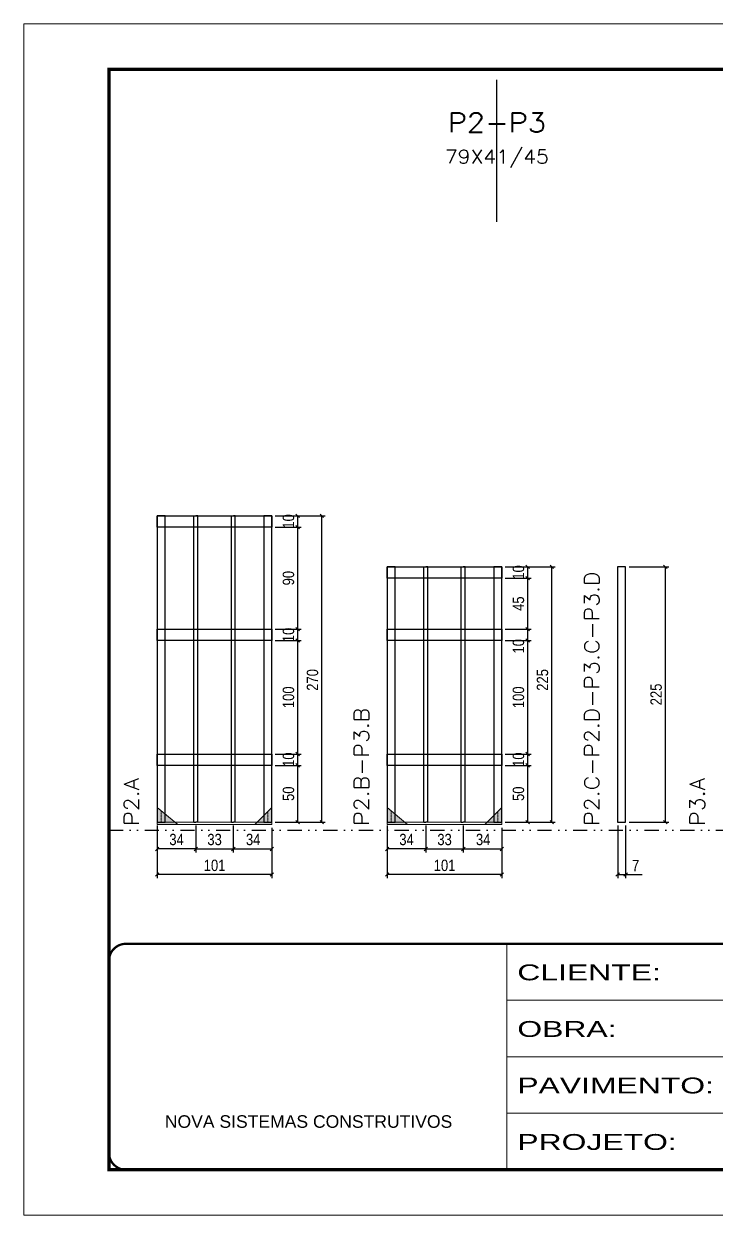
# Model space of a CAD drawing. Extents: x 14400 to 27878, y -21631 to 6985.
# Drawn here: x 16012 to 16622, y 4786 to 5836 of the extents above; entities that cross this region are included whole.
import ezdxf
from ezdxf.enums import TextEntityAlignment as Align

# ---------------------------------------------------------------- set-up
doc = ezdxf.new("R2010")
doc.units = 0
for name, pattern in [('CONTINUO', [0]), ('DASHED', [0.75, 0.5, -0.25]), ('DIVIDE2', [0.625, 0.25, -0.125, 0, -0.125, 0, -0.125]), ('HIDDEN', [0.375, 0.25, -0.125])]:
    doc.linetypes.add(name, pattern=pattern)
for name, color, linetype in [('COTA', 241, 'Continuous'), ('Nível', 160, 'Continuous'), ('SARR_2.2x10', 60, 'Continuous'), ('SARR_3.5x7', 81, 'Continuous'), ('SARR_7x7', 40, 'Continuous'), ('Texto de Titulo', 7, 'Continuous'), ('Texto Qtd Sarr', 242, 'Continuous')]:
    doc.layers.add(name, color=color, linetype=linetype)
for name, color, linetype, lineweight in [('Folhas', 255, 'Continuous', 9), ('Madeira', 126, 'Continuous', 18), ('Sarr 2.2x7', 40, 'Continuous', 9), ('SARRAFO DE PRESSAO', 251, 'DASHED', 9), ('Texto Seção', 7, 'Continuous', 15)]:
    doc.layers.add(name, color=color, linetype=linetype, lineweight=lineweight)
doc.styles.add('ARIAL', font='arial.ttf')
doc.styles.add('COTA TECNICA', font='techl___.ttf', dxfattribs={"height": 10})
doc.styles.add('REGUA-120', font='ROMANS.shx', dxfattribs={"height": 15})
doc.styles.add('ROMANS', font='romans.shx')
doc.styles.add('Tecnologia', font='')
doc.styles.get('Tecnologia').set_extended_font_data('Forgotten Futurist')
doc.dimstyles.new('PAINEL', dxfattribs={"dimtxt": 10, "dimasz": 3, "dimexe": 3, "dimexo": 3, "dimgap": 3, "dimtad": 1, "dimdec": 1, "dimzin": 12, "dimdsep": 46, "dimtxsty": 'COTA TECNICA', "dimblk1": 'OBLIQUE', "dimblk2": 'OBLIQUE', "dimsah": 1, "dimcen": 0.9, "dimclrd": 4, "dimclre": 4, "dimclrt": 240, "dimadec": 1, "dimazin": 3, "dimtfac": 1, "dimtdec": 1, "dimtmove": 0, "dimatfit": 3, "dimfxl": 1, "dimtolj": 1, "dimtzin": 12, "dimarcsym": 0})

# ---------------------------------------------------------------- blocks, each defined once
blk = doc.blocks.new('9999999999')
at = {"color": 30, "linetype": 'CONTINUO'}
for p, q in [((98564.6, 34230.2), (98564.6, 34429.4)), ((98564.6, 34379.6), (99584, 34379.6)), ((98564.6, 34329.8), (99488, 34329.8)), ((98564.6, 34280), (99488, 34280))]:
    blk.add_line(p, q, dxfattribs=at)
at = {"color": 30, "linetype": 'CONTINUO', "const_width": 2}
blk.add_lwpolyline([(99584, 34230.2), (99584, 34414.4, 0.414214), (99569, 34429.4), (98229, 34429.4, 0.414214), (98214, 34414.4), (98214, 34245.2, 0.414214), (98229, 34230.2), (99584, 34230.2)], format="xyb", dxfattribs=at)
at = {"layer": 'Folhas'}
blk.add_lwpolyline([(98139, 34190.2), (99624, 34190.2), (99624, 35240.2), (98139, 35240.2)], close=True, dxfattribs=at)
at = {"layer": 'Folhas', "color": 30, "const_width": 3}
blk.add_lwpolyline([(98214, 34230.2), (99584, 34230.2), (99584, 35200.2), (98214, 35200.2)], close=True, dxfattribs=at)
at = {"color": 7, "linetype": 'Continuous', "ltscale": 5, "style": 'ARIAL'}
blk.add_text('NOVA SISTEMAS CONSTRUTIVOS', height=11.059, dxfattribs=at).set_placement((98263.2, 34267.2))
at = {"layer": 'Folhas', "color": 7, "style": 'Tecnologia', "width": 1.5}
for s, p in [('CLIENTE:', (98573.7, 34397.2)), ('OBRA:', (98573.7, 34347.3)), ('PAVIMENTO:', (98573.7, 34297.5)), ('PROJETO:', (98573.7, 34247.7))]:
    blk.add_text(s, height=14, dxfattribs=at).set_placement(p)
blk = doc.blocks.new('_Oblique')
at = {"color": 0, "linetype": 'ByBlock', "lineweight": -2}
blk.add_line((-0.5, -0.5), (0.5, 0.5), dxfattribs=at)
blk = doc.blocks.new('*D5808')
at = {"layer": 'COTA', "color": 4, "lineweight": -2, "transparency": 16777216}
for p, q in [((16129.5, 5129.6), (16129.5, 5105.9)), ((16163.5, 5129.6), (16163.5, 5105.9)), ((16163.5, 5108.9), (16129.5, 5108.9))]:
    blk.add_line(p, q, dxfattribs=at)
at = {"layer": 'Defpoints', "color": 0, "transparency": 16777216}
for p in [(16129.5, 5132.6), (16163.5, 5132.6), (16129.5, 5108.9)]:
    blk.add_point(p, dxfattribs=at)
at = {"layer": 'COTA', "color": 4, "lineweight": -2, "transparency": 16777216, "xscale": 3, "yscale": 3, "zscale": 3, "rotation": 180}
blk.add_blockref('_Oblique', (16129.5, 5108.9), dxfattribs=at)
at = {"layer": 'COTA', "color": 4, "lineweight": -2, "transparency": 16777216, "xscale": 3, "yscale": 3, "zscale": 3}
blk.add_blockref('_Oblique', (16163.5, 5108.9), dxfattribs=at)
at = {"layer": 'COTA', "color": 240, "transparency": 16777216, "insert": (16146.5, 5117.2), "char_height": 10, "attachment_point": 5, "style": 'COTA TECNICA'}
blk.add_mtext('\\A1;34', dxfattribs=at)
blk = doc.blocks.new('*D5809')
at = {"layer": 'COTA', "color": 4, "lineweight": -2, "transparency": 16777216}
for p, q in [((16196.5, 5129.6), (16196.5, 5105.9)), ((16230.5, 5127.4), (16230.5, 5105.9)), ((16196.5, 5108.9), (16230.5, 5108.9))]:
    blk.add_line(p, q, dxfattribs=at)
at = {"layer": 'Defpoints', "color": 0, "transparency": 16777216}
for p in [(16196.5, 5132.6), (16230.5, 5130.4), (16230.5, 5108.9)]:
    blk.add_point(p, dxfattribs=at)
at = {"layer": 'COTA', "color": 4, "lineweight": -2, "transparency": 16777216, "xscale": 3, "yscale": 3, "zscale": 3, "rotation": 180}
blk.add_blockref('_Oblique', (16196.5, 5108.9), dxfattribs=at)
at = {"layer": 'COTA', "color": 4, "lineweight": -2, "transparency": 16777216, "xscale": 3, "yscale": 3, "zscale": 3}
blk.add_blockref('_Oblique', (16230.5, 5108.9), dxfattribs=at)
at = {"layer": 'COTA', "color": 240, "transparency": 16777216, "insert": (16214, 5117.2), "char_height": 10, "attachment_point": 5, "style": 'COTA TECNICA'}
blk.add_mtext('\\A1;34', dxfattribs=at)
blk = doc.blocks.new('*D5810')
at = {"layer": 'COTA', "color": 4, "lineweight": -2, "transparency": 16777216}
for p, q in [((16163.5, 5129.6), (16163.5, 5105.9)), ((16196.5, 5129.6), (16196.5, 5105.9)), ((16163.5, 5108.9), (16196.5, 5108.9))]:
    blk.add_line(p, q, dxfattribs=at)
at = {"layer": 'Defpoints', "color": 0, "transparency": 16777216}
for p in [(16163.5, 5132.6), (16196.5, 5132.6), (16196.5, 5108.9)]:
    blk.add_point(p, dxfattribs=at)
at = {"layer": 'COTA', "color": 4, "lineweight": -2, "transparency": 16777216, "xscale": 3, "yscale": 3, "zscale": 3, "rotation": 180}
blk.add_blockref('_Oblique', (16163.5, 5108.9), dxfattribs=at)
at = {"layer": 'COTA', "color": 4, "lineweight": -2, "transparency": 16777216, "xscale": 3, "yscale": 3, "zscale": 3}
blk.add_blockref('_Oblique', (16196.5, 5108.9), dxfattribs=at)
at = {"layer": 'COTA', "color": 240, "transparency": 16777216, "insert": (16180, 5117.2), "char_height": 10, "attachment_point": 5, "style": 'COTA TECNICA'}
blk.add_mtext('\\A1;33', dxfattribs=at)
blk = doc.blocks.new('titulo1')
at = {"layer": 'Defpoints', "color": 252, "linetype": 'HIDDEN', "ltscale": 2}
blk.add_line((0, 0), (0, 125), dxfattribs=at)
at = {"layer": 'Defpoints', "style": 'ROMANS', "oblique": 15}
blk.add_attdef('FOLHA', text='', height=10, dxfattribs=at).set_placement((0, 15.6), align=Align.MIDDLE_CENTER)
at = {"layer": 'Texto Qtd Sarr', "color": 3, "style": 'ROMANS', "oblique": 15}
for tag, height, p in [('TITULO', 17, (0, 71.4)), ('SEÇÃO', 12, (0, 41.5))]:
    blk.add_attdef(tag, text='', height=height, dxfattribs=at).set_placement(p, align=Align.MIDDLE_CENTER)
blk = doc.blocks.new('*D5817')
at = {"layer": 'COTA', "color": 4, "lineweight": -2, "transparency": 16777216}
for p, q in [((16129.5, 5127.4), (16129.5, 5083.3)), ((16230.5, 5127.4), (16230.5, 5083.3)), ((16230.5, 5086.3), (16129.5, 5086.3))]:
    blk.add_line(p, q, dxfattribs=at)
at = {"layer": 'Defpoints', "color": 0, "transparency": 16777216}
for p in [(16129.5, 5130.4), (16230.5, 5130.4), (16129.5, 5086.3)]:
    blk.add_point(p, dxfattribs=at)
at = {"layer": 'COTA', "color": 4, "lineweight": -2, "transparency": 16777216, "xscale": 3, "yscale": 3, "zscale": 3, "rotation": 180}
blk.add_blockref('_Oblique', (16129.5, 5086.3), dxfattribs=at)
at = {"layer": 'COTA', "color": 4, "lineweight": -2, "transparency": 16777216, "xscale": 3, "yscale": 3, "zscale": 3}
blk.add_blockref('_Oblique', (16230.5, 5086.3), dxfattribs=at)
at = {"layer": 'COTA', "color": 240, "transparency": 16777216, "insert": (16180, 5094.4), "char_height": 10, "attachment_point": 5, "style": 'COTA TECNICA'}
blk.add_mtext('\\A1;101', dxfattribs=at)
blk = doc.blocks.new('*D5811')
at = {"layer": 'COTA', "color": 4, "lineweight": -2, "transparency": 16777216}
for p, q in [((16233.5, 5182.6), (16256.2, 5182.6)), ((16253.2, 5132.6), (16253.2, 5182.6)), ((16233.5, 5132.6), (16256.2, 5132.6))]:
    blk.add_line(p, q, dxfattribs=at)
at = {"layer": 'Defpoints', "color": 0, "transparency": 16777216}
for p in [(16230.5, 5182.6), (16253.2, 5182.6), (16230.5, 5132.6)]:
    blk.add_point(p, dxfattribs=at)
at = {"layer": 'COTA', "color": 4, "lineweight": -2, "transparency": 16777216, "xscale": 3, "yscale": 3, "zscale": 3}
for p, rotation in [((16253.2, 5182.6), 90), ((16253.2, 5132.6), 270)]:
    blk.add_blockref('_Oblique', p, dxfattribs=dict(at, rotation=rotation))
at = {"layer": 'COTA', "color": 240, "transparency": 16777216, "insert": (16245.1, 5157.6), "char_height": 10, "attachment_point": 5, "rotation": 90, "style": 'COTA TECNICA'}
blk.add_mtext('\\A1;50', dxfattribs=at)
blk = doc.blocks.new('*D5812')
at = {"layer": 'COTA', "color": 4, "lineweight": -2, "transparency": 16777216}
for p, q in [((16233.5, 5192.6), (16256.2, 5192.6)), ((16253.2, 5182.6), (16253.2, 5192.6)), ((16233.5, 5182.6), (16256.2, 5182.6))]:
    blk.add_line(p, q, dxfattribs=at)
at = {"layer": 'Defpoints', "color": 0, "transparency": 16777216}
for p in [(16230.5, 5192.6), (16253.2, 5192.6), (16230.5, 5182.6)]:
    blk.add_point(p, dxfattribs=at)
at = {"layer": 'COTA', "color": 4, "lineweight": -2, "transparency": 16777216, "xscale": 3, "yscale": 3, "zscale": 3}
for p, rotation in [((16253.2, 5192.6), 90), ((16253.2, 5182.6), 270)]:
    blk.add_blockref('_Oblique', p, dxfattribs=dict(at, rotation=rotation))
at = {"layer": 'COTA', "color": 240, "transparency": 16777216, "insert": (16245.1, 5187.6), "char_height": 10, "attachment_point": 5, "rotation": 90, "style": 'COTA TECNICA'}
blk.add_mtext('\\A1;10', dxfattribs=at)
blk = doc.blocks.new('*D5813')
at = {"layer": 'COTA', "color": 4, "lineweight": -2, "transparency": 16777216}
for p, q in [((16233.5, 5292.6), (16256.2, 5292.6)), ((16253.2, 5192.6), (16253.2, 5292.6)), ((16233.5, 5192.6), (16256.2, 5192.6))]:
    blk.add_line(p, q, dxfattribs=at)
at = {"layer": 'Defpoints', "color": 0, "transparency": 16777216}
for p in [(16230.5, 5292.6), (16253.2, 5292.6), (16230.5, 5192.6)]:
    blk.add_point(p, dxfattribs=at)
at = {"layer": 'COTA', "color": 4, "lineweight": -2, "transparency": 16777216, "xscale": 3, "yscale": 3, "zscale": 3}
for p, rotation in [((16253.2, 5292.6), 90), ((16253.2, 5192.6), 270)]:
    blk.add_blockref('_Oblique', p, dxfattribs=dict(at, rotation=rotation))
at = {"layer": 'COTA', "color": 240, "transparency": 16777216, "insert": (16245.1, 5242.6), "char_height": 10, "attachment_point": 5, "rotation": 90, "style": 'COTA TECNICA'}
blk.add_mtext('\\A1;100', dxfattribs=at)
blk = doc.blocks.new('*D5814')
at = {"layer": 'COTA', "color": 4, "lineweight": -2, "transparency": 16777216}
for p, q in [((16233.5, 5302.6), (16256.2, 5302.6)), ((16253.2, 5292.6), (16253.2, 5302.6)), ((16233.5, 5292.6), (16256.2, 5292.6))]:
    blk.add_line(p, q, dxfattribs=at)
at = {"layer": 'Defpoints', "color": 0, "transparency": 16777216}
for p in [(16230.5, 5302.6), (16253.2, 5302.6), (16230.5, 5292.6)]:
    blk.add_point(p, dxfattribs=at)
at = {"layer": 'COTA', "color": 4, "lineweight": -2, "transparency": 16777216, "xscale": 3, "yscale": 3, "zscale": 3}
for p, rotation in [((16253.2, 5302.6), 90), ((16253.2, 5292.6), 270)]:
    blk.add_blockref('_Oblique', p, dxfattribs=dict(at, rotation=rotation))
at = {"layer": 'COTA', "color": 240, "transparency": 16777216, "insert": (16245.1, 5297.6), "char_height": 10, "attachment_point": 5, "rotation": 90, "style": 'COTA TECNICA'}
blk.add_mtext('\\A1;10', dxfattribs=at)
blk = doc.blocks.new('*D5815')
at = {"layer": 'COTA', "color": 4, "lineweight": -2, "transparency": 16777216}
for p, q in [((16233.5, 5402.6), (16277.4, 5402.6)), ((16274.4, 5132.6), (16274.4, 5402.6)), ((16233.5, 5132.6), (16277.4, 5132.6))]:
    blk.add_line(p, q, dxfattribs=at)
at = {"layer": 'Defpoints', "color": 0, "transparency": 16777216}
for p in [(16230.5, 5402.6), (16274.4, 5402.6), (16230.5, 5132.6)]:
    blk.add_point(p, dxfattribs=at)
at = {"layer": 'COTA', "color": 4, "lineweight": -2, "transparency": 16777216, "xscale": 3, "yscale": 3, "zscale": 3}
for p, rotation in [((16274.4, 5402.6), 90), ((16274.4, 5132.6), 270)]:
    blk.add_blockref('_Oblique', p, dxfattribs=dict(at, rotation=rotation))
at = {"layer": 'COTA', "color": 240, "transparency": 16777216, "insert": (16266.3, 5257.9), "char_height": 10, "attachment_point": 5, "rotation": 90, "style": 'COTA TECNICA'}
blk.add_mtext('\\A1;270', dxfattribs=at)
blk = doc.blocks.new('*D5816')
at = {"layer": 'COTA', "color": 4, "lineweight": -2, "transparency": 16777216}
for p, q in [((16233.5, 5402.6), (16256.2, 5402.6)), ((16253.2, 5392.6), (16253.2, 5402.6)), ((16233.5, 5392.6), (16256.2, 5392.6))]:
    blk.add_line(p, q, dxfattribs=at)
at = {"layer": 'Defpoints', "color": 0, "transparency": 16777216}
for p in [(16230.5, 5402.6), (16253.2, 5402.6), (16230.5, 5392.6)]:
    blk.add_point(p, dxfattribs=at)
at = {"layer": 'COTA', "color": 4, "lineweight": -2, "transparency": 16777216, "xscale": 3, "yscale": 3, "zscale": 3}
for p, rotation in [((16253.2, 5402.6), 90), ((16253.2, 5392.6), 270)]:
    blk.add_blockref('_Oblique', p, dxfattribs=dict(at, rotation=rotation))
at = {"layer": 'COTA', "color": 240, "transparency": 16777216, "insert": (16245.1, 5397.6), "char_height": 10, "attachment_point": 5, "rotation": 90, "style": 'COTA TECNICA'}
blk.add_mtext('\\A1;10', dxfattribs=at)
blk = doc.blocks.new('*D5818')
at = {"layer": 'COTA', "color": 4, "lineweight": -2, "transparency": 16777216}
for p, q in [((16233.5, 5392.6), (16256.2, 5392.6)), ((16253.2, 5302.6), (16253.2, 5392.6)), ((16233.5, 5302.6), (16256.2, 5302.6))]:
    blk.add_line(p, q, dxfattribs=at)
at = {"layer": 'Defpoints', "color": 0, "transparency": 16777216}
for p in [(16230.5, 5392.6), (16253.2, 5392.6), (16230.5, 5302.6)]:
    blk.add_point(p, dxfattribs=at)
at = {"layer": 'COTA', "color": 4, "lineweight": -2, "transparency": 16777216, "xscale": 3, "yscale": 3, "zscale": 3}
for p, rotation in [((16253.2, 5392.6), 90), ((16253.2, 5302.6), 270)]:
    blk.add_blockref('_Oblique', p, dxfattribs=dict(at, rotation=rotation))
at = {"layer": 'COTA', "color": 240, "transparency": 16777216, "insert": (16245.1, 5347.6), "char_height": 10, "attachment_point": 5, "rotation": 90, "style": 'COTA TECNICA'}
blk.add_mtext('\\A1;90', dxfattribs=at)
blk = doc.blocks.new('*D5819')
at = {"layer": 'COTA', "color": 4, "lineweight": -2, "transparency": 16777216}
for p, q in [((16535.1, 5129.6), (16535.1, 5083.3)), ((16542.1, 5129.6), (16542.1, 5083.3)), ((16535.1, 5086.3), (16542.1, 5086.3)), ((16542.1, 5086.3), (16556.8, 5086.3))]:
    blk.add_line(p, q, dxfattribs=at)
at = {"layer": 'Defpoints', "color": 0, "transparency": 16777216}
for p in [(16535.1, 5132.6), (16542.1, 5132.6), (16542.1, 5086.3)]:
    blk.add_point(p, dxfattribs=at)
at = {"layer": 'COTA', "color": 4, "lineweight": -2, "transparency": 16777216, "xscale": 3, "yscale": 3, "zscale": 3, "rotation": 180}
blk.add_blockref('_Oblique', (16535.1, 5086.3), dxfattribs=at)
at = {"layer": 'COTA', "color": 4, "lineweight": -2, "transparency": 16777216, "xscale": 3, "yscale": 3, "zscale": 3}
blk.add_blockref('_Oblique', (16542.1, 5086.3), dxfattribs=at)
at = {"layer": 'COTA', "color": 240, "transparency": 16777216, "insert": (16550.9, 5094.3), "char_height": 10, "attachment_point": 5, "style": 'COTA TECNICA'}
blk.add_mtext('\\A1;7', dxfattribs=at)
blk = doc.blocks.new('*D5820')
at = {"layer": 'COTA', "color": 4, "lineweight": -2, "transparency": 16777216}
for p, q in [((16545.1, 5357.6), (16580.1, 5357.6)), ((16577.1, 5132.6), (16577.1, 5357.6)), ((16545.1, 5132.6), (16580.1, 5132.6))]:
    blk.add_line(p, q, dxfattribs=at)
at = {"layer": 'Defpoints', "color": 0, "transparency": 16777216}
for p in [(16542.1, 5357.6), (16577.1, 5357.6), (16542.1, 5132.6)]:
    blk.add_point(p, dxfattribs=at)
at = {"layer": 'COTA', "color": 4, "lineweight": -2, "transparency": 16777216, "xscale": 3, "yscale": 3, "zscale": 3}
for p, rotation in [((16577.1, 5357.6), 90), ((16577.1, 5132.6), 270)]:
    blk.add_blockref('_Oblique', p, dxfattribs=dict(at, rotation=rotation))
at = {"layer": 'COTA', "color": 240, "transparency": 16777216, "insert": (16569, 5245.1), "char_height": 10, "attachment_point": 5, "rotation": 90, "style": 'COTA TECNICA'}
blk.add_mtext('\\A1;225', dxfattribs=at)
blk = doc.blocks.new('*D5822')
at = {"layer": 'COTA', "color": 4, "lineweight": -2, "transparency": 16777216}
for p, q in [((16332.1, 5129.6), (16332.1, 5105.9)), ((16366.1, 5129.6), (16366.1, 5105.9)), ((16366.1, 5108.9), (16332.1, 5108.9))]:
    blk.add_line(p, q, dxfattribs=at)
at = {"layer": 'Defpoints', "color": 0, "transparency": 16777216}
for p in [(16332.1, 5132.6), (16366.1, 5132.6), (16332.1, 5108.9)]:
    blk.add_point(p, dxfattribs=at)
at = {"layer": 'COTA', "color": 4, "lineweight": -2, "transparency": 16777216, "xscale": 3, "yscale": 3, "zscale": 3, "rotation": 180}
blk.add_blockref('_Oblique', (16332.1, 5108.9), dxfattribs=at)
at = {"layer": 'COTA', "color": 4, "lineweight": -2, "transparency": 16777216, "xscale": 3, "yscale": 3, "zscale": 3}
blk.add_blockref('_Oblique', (16366.1, 5108.9), dxfattribs=at)
at = {"layer": 'COTA', "color": 240, "transparency": 16777216, "insert": (16349.1, 5117.2), "char_height": 10, "attachment_point": 5, "style": 'COTA TECNICA'}
blk.add_mtext('\\A1;34', dxfattribs=at)
blk = doc.blocks.new('*D5823')
at = {"layer": 'COTA', "color": 4, "lineweight": -2, "transparency": 16777216}
for p, q in [((16399.1, 5129.6), (16399.1, 5105.9)), ((16433.1, 5127.4), (16433.1, 5105.9)), ((16399.1, 5108.9), (16433.1, 5108.9))]:
    blk.add_line(p, q, dxfattribs=at)
at = {"layer": 'Defpoints', "color": 0, "transparency": 16777216}
for p in [(16399.1, 5132.6), (16433.1, 5130.4), (16433.1, 5108.9)]:
    blk.add_point(p, dxfattribs=at)
at = {"layer": 'COTA', "color": 4, "lineweight": -2, "transparency": 16777216, "xscale": 3, "yscale": 3, "zscale": 3, "rotation": 180}
blk.add_blockref('_Oblique', (16399.1, 5108.9), dxfattribs=at)
at = {"layer": 'COTA', "color": 4, "lineweight": -2, "transparency": 16777216, "xscale": 3, "yscale": 3, "zscale": 3}
blk.add_blockref('_Oblique', (16433.1, 5108.9), dxfattribs=at)
at = {"layer": 'COTA', "color": 240, "transparency": 16777216, "insert": (16416.6, 5117.2), "char_height": 10, "attachment_point": 5, "style": 'COTA TECNICA'}
blk.add_mtext('\\A1;34', dxfattribs=at)
blk = doc.blocks.new('*D5824')
at = {"layer": 'COTA', "color": 4, "lineweight": -2, "transparency": 16777216}
for p, q in [((16366.1, 5129.6), (16366.1, 5105.9)), ((16399.1, 5129.6), (16399.1, 5105.9)), ((16366.1, 5108.9), (16399.1, 5108.9))]:
    blk.add_line(p, q, dxfattribs=at)
at = {"layer": 'Defpoints', "color": 0, "transparency": 16777216}
for p in [(16366.1, 5132.6), (16399.1, 5132.6), (16399.1, 5108.9)]:
    blk.add_point(p, dxfattribs=at)
at = {"layer": 'COTA', "color": 4, "lineweight": -2, "transparency": 16777216, "xscale": 3, "yscale": 3, "zscale": 3, "rotation": 180}
blk.add_blockref('_Oblique', (16366.1, 5108.9), dxfattribs=at)
at = {"layer": 'COTA', "color": 4, "lineweight": -2, "transparency": 16777216, "xscale": 3, "yscale": 3, "zscale": 3}
blk.add_blockref('_Oblique', (16399.1, 5108.9), dxfattribs=at)
at = {"layer": 'COTA', "color": 240, "transparency": 16777216, "insert": (16382.6, 5117.2), "char_height": 10, "attachment_point": 5, "style": 'COTA TECNICA'}
blk.add_mtext('\\A1;33', dxfattribs=at)
blk = doc.blocks.new('*D5831')
at = {"layer": 'COTA', "color": 4, "lineweight": -2, "transparency": 16777216}
for p, q in [((16332.1, 5127.4), (16332.1, 5083.3)), ((16433.1, 5127.4), (16433.1, 5083.3)), ((16433.1, 5086.3), (16332.1, 5086.3))]:
    blk.add_line(p, q, dxfattribs=at)
at = {"layer": 'Defpoints', "color": 0, "transparency": 16777216}
for p in [(16332.1, 5130.4), (16433.1, 5130.4), (16332.1, 5086.3)]:
    blk.add_point(p, dxfattribs=at)
at = {"layer": 'COTA', "color": 4, "lineweight": -2, "transparency": 16777216, "xscale": 3, "yscale": 3, "zscale": 3, "rotation": 180}
blk.add_blockref('_Oblique', (16332.1, 5086.3), dxfattribs=at)
at = {"layer": 'COTA', "color": 4, "lineweight": -2, "transparency": 16777216, "xscale": 3, "yscale": 3, "zscale": 3}
blk.add_blockref('_Oblique', (16433.1, 5086.3), dxfattribs=at)
at = {"layer": 'COTA', "color": 240, "transparency": 16777216, "insert": (16382.6, 5094.4), "char_height": 10, "attachment_point": 5, "style": 'COTA TECNICA'}
blk.add_mtext('\\A1;101', dxfattribs=at)
blk = doc.blocks.new('*D5825')
at = {"layer": 'COTA', "color": 4, "lineweight": -2, "transparency": 16777216}
for p, q in [((16436.1, 5182.6), (16458.8, 5182.6)), ((16455.8, 5132.6), (16455.8, 5182.6)), ((16436.1, 5132.6), (16458.8, 5132.6))]:
    blk.add_line(p, q, dxfattribs=at)
at = {"layer": 'Defpoints', "color": 0, "transparency": 16777216}
for p in [(16433.1, 5182.6), (16455.8, 5182.6), (16433.1, 5132.6)]:
    blk.add_point(p, dxfattribs=at)
at = {"layer": 'COTA', "color": 4, "lineweight": -2, "transparency": 16777216, "xscale": 3, "yscale": 3, "zscale": 3}
for p, rotation in [((16455.8, 5182.6), 90), ((16455.8, 5132.6), 270)]:
    blk.add_blockref('_Oblique', p, dxfattribs=dict(at, rotation=rotation))
at = {"layer": 'COTA', "color": 240, "transparency": 16777216, "insert": (16447.7, 5157.6), "char_height": 10, "attachment_point": 5, "rotation": 90, "style": 'COTA TECNICA'}
blk.add_mtext('\\A1;50', dxfattribs=at)
blk = doc.blocks.new('*D5826')
at = {"layer": 'COTA', "color": 4, "lineweight": -2, "transparency": 16777216}
for p, q in [((16436.1, 5192.6), (16458.8, 5192.6)), ((16455.8, 5182.6), (16455.8, 5192.6)), ((16436.1, 5182.6), (16458.8, 5182.6))]:
    blk.add_line(p, q, dxfattribs=at)
at = {"layer": 'Defpoints', "color": 0, "transparency": 16777216}
for p in [(16433.1, 5192.6), (16455.8, 5192.6), (16433.1, 5182.6)]:
    blk.add_point(p, dxfattribs=at)
at = {"layer": 'COTA', "color": 4, "lineweight": -2, "transparency": 16777216, "xscale": 3, "yscale": 3, "zscale": 3}
for p, rotation in [((16455.8, 5192.6), 90), ((16455.8, 5182.6), 270)]:
    blk.add_blockref('_Oblique', p, dxfattribs=dict(at, rotation=rotation))
at = {"layer": 'COTA', "color": 240, "transparency": 16777216, "insert": (16447.7, 5187.6), "char_height": 10, "attachment_point": 5, "rotation": 90, "style": 'COTA TECNICA'}
blk.add_mtext('\\A1;10', dxfattribs=at)
blk = doc.blocks.new('*D5827')
at = {"layer": 'COTA', "color": 4, "lineweight": -2, "transparency": 16777216}
for p, q in [((16436.1, 5292.6), (16458.8, 5292.6)), ((16455.8, 5192.6), (16455.8, 5292.6)), ((16436.1, 5192.6), (16458.8, 5192.6))]:
    blk.add_line(p, q, dxfattribs=at)
at = {"layer": 'Defpoints', "color": 0, "transparency": 16777216}
for p in [(16433.1, 5292.6), (16455.8, 5292.6), (16433.1, 5192.6)]:
    blk.add_point(p, dxfattribs=at)
at = {"layer": 'COTA', "color": 4, "lineweight": -2, "transparency": 16777216, "xscale": 3, "yscale": 3, "zscale": 3}
for p, rotation in [((16455.8, 5292.6), 90), ((16455.8, 5192.6), 270)]:
    blk.add_blockref('_Oblique', p, dxfattribs=dict(at, rotation=rotation))
at = {"layer": 'COTA', "color": 240, "transparency": 16777216, "insert": (16447.7, 5242.6), "char_height": 10, "attachment_point": 5, "rotation": 90, "style": 'COTA TECNICA'}
blk.add_mtext('\\A1;100', dxfattribs=at)
blk = doc.blocks.new('*D5828')
at = {"layer": 'COTA', "color": 4, "lineweight": -2, "transparency": 16777216}
for p, q in [((16436.1, 5302.6), (16458.8, 5302.6)), ((16455.8, 5292.6), (16455.8, 5302.6)), ((16436.1, 5292.6), (16458.8, 5292.6))]:
    blk.add_line(p, q, dxfattribs=at)
at = {"layer": 'Defpoints', "color": 0, "transparency": 16777216}
for p in [(16433.1, 5302.6), (16455.8, 5302.6), (16433.1, 5292.6)]:
    blk.add_point(p, dxfattribs=at)
at = {"layer": 'COTA', "color": 4, "lineweight": -2, "transparency": 16777216, "xscale": 3, "yscale": 3, "zscale": 3}
for p, rotation in [((16455.8, 5302.6), 90), ((16455.8, 5292.6), 270)]:
    blk.add_blockref('_Oblique', p, dxfattribs=dict(at, rotation=rotation))
at = {"layer": 'COTA', "color": 240, "transparency": 16777216, "insert": (16447.7, 5287.6), "char_height": 10, "attachment_point": 5, "rotation": 90, "style": 'COTA TECNICA'}
blk.add_mtext('\\A1;10', dxfattribs=at)
blk = doc.blocks.new('*D5829')
at = {"layer": 'COTA', "color": 4, "lineweight": -2, "transparency": 16777216}
for p, q in [((16436.1, 5357.6), (16480, 5357.6)), ((16477, 5132.6), (16477, 5357.6)), ((16436.1, 5132.6), (16480, 5132.6))]:
    blk.add_line(p, q, dxfattribs=at)
at = {"layer": 'Defpoints', "color": 0, "transparency": 16777216}
for p in [(16433.1, 5357.6), (16477, 5357.6), (16433.1, 5132.6)]:
    blk.add_point(p, dxfattribs=at)
at = {"layer": 'COTA', "color": 4, "lineweight": -2, "transparency": 16777216, "xscale": 3, "yscale": 3, "zscale": 3}
for p, rotation in [((16477, 5357.6), 90), ((16477, 5132.6), 270)]:
    blk.add_blockref('_Oblique', p, dxfattribs=dict(at, rotation=rotation))
at = {"layer": 'COTA', "color": 240, "transparency": 16777216, "insert": (16468.9, 5257.9), "char_height": 10, "attachment_point": 5, "rotation": 90, "style": 'COTA TECNICA'}
blk.add_mtext('\\A1;225', dxfattribs=at)
blk = doc.blocks.new('*D5830')
at = {"layer": 'COTA', "color": 4, "lineweight": -2, "transparency": 16777216}
for p, q in [((16436.1, 5357.6), (16458.8, 5357.6)), ((16455.8, 5347.6), (16455.8, 5357.6)), ((16436.1, 5347.6), (16458.8, 5347.6))]:
    blk.add_line(p, q, dxfattribs=at)
at = {"layer": 'Defpoints', "color": 0, "transparency": 16777216}
for p in [(16433.1, 5357.6), (16455.8, 5357.6), (16433.1, 5347.6)]:
    blk.add_point(p, dxfattribs=at)
at = {"layer": 'COTA', "color": 4, "lineweight": -2, "transparency": 16777216, "xscale": 3, "yscale": 3, "zscale": 3}
for p, rotation in [((16455.8, 5357.6), 90), ((16455.8, 5347.6), 270)]:
    blk.add_blockref('_Oblique', p, dxfattribs=dict(at, rotation=rotation))
at = {"layer": 'COTA', "color": 240, "transparency": 16777216, "insert": (16447.7, 5352.6), "char_height": 10, "attachment_point": 5, "rotation": 90, "style": 'COTA TECNICA'}
blk.add_mtext('\\A1;10', dxfattribs=at)
blk = doc.blocks.new('*D5832')
at = {"layer": 'COTA', "color": 4, "lineweight": -2, "transparency": 16777216}
for p, q in [((16436.1, 5347.6), (16458.8, 5347.6)), ((16455.8, 5302.6), (16455.8, 5347.6)), ((16436.1, 5302.6), (16458.8, 5302.6))]:
    blk.add_line(p, q, dxfattribs=at)
at = {"layer": 'Defpoints', "color": 0, "transparency": 16777216}
for p in [(16433.1, 5347.6), (16455.8, 5347.6), (16433.1, 5302.6)]:
    blk.add_point(p, dxfattribs=at)
at = {"layer": 'COTA', "color": 4, "lineweight": -2, "transparency": 16777216, "xscale": 3, "yscale": 3, "zscale": 3}
for p, rotation in [((16455.8, 5347.6), 90), ((16455.8, 5302.6), 270)]:
    blk.add_blockref('_Oblique', p, dxfattribs=dict(at, rotation=rotation))
at = {"layer": 'COTA', "color": 240, "transparency": 16777216, "insert": (16447.7, 5325.1), "char_height": 10, "attachment_point": 5, "rotation": 90, "style": 'COTA TECNICA'}
blk.add_mtext('\\A1;45', dxfattribs=at)

msp = doc.modelspace()

# ---------------------------------------------------------------- hatches: boundary and pattern name
at = {"layer": 'Madeira'}
h = msp.add_hatch(color=252, dxfattribs=at)
h.dxf.hatch_style = 2
h.paths.add_polyline_path([(16129.52, 5145.44), (16129.52, 5130.44), (16147.52, 5130.44)])
h = msp.add_hatch(color=252, dxfattribs=at)
h.dxf.hatch_style = 2
h.paths.add_polyline_path([(16230.52, 5145.44), (16230.52, 5130.44), (16215.52, 5130.44)])
h = msp.add_hatch(color=252, dxfattribs=at)
h.dxf.hatch_style = 2
h.paths.add_polyline_path([(16332.06, 5145.44), (16332.06, 5130.44), (16350.06, 5130.44)])
h = msp.add_hatch(color=252, dxfattribs=at)
h.dxf.hatch_style = 2
h.paths.add_polyline_path([(16433.06, 5145.44), (16433.06, 5130.44), (16418.06, 5130.44)])

# ---------------------------------------------------------------- linework, layer by layer
at = {"layer": 'Madeira', "color": 1, "linetype": 'HIDDEN'}
for p, q in [((16133.02, 5141.94), (16133.02, 5132.64)), ((16133.02, 5141.94), (16133.02, 5132.64)), ((16136.52, 5138.43), (16136.52, 5132.64)), ((16227.02, 5141.94), (16227.02, 5132.64)), ((16227.02, 5141.94), (16227.02, 5132.64)), ((16335.56, 5141.94), (16335.56, 5132.64)), ((16335.56, 5141.94), (16335.56, 5132.64)), ((16339.06, 5138.43), (16339.06, 5132.64)), ((16429.56, 5141.94), (16429.56, 5132.64)), ((16429.56, 5141.94), (16429.56, 5132.64)), ((16139.35, 5132.64), (16129.52, 5132.64)), ((16139.35, 5132.64), (16129.52, 5132.64)), ((16145.32, 5132.64), (16129.52, 5132.64)), ((16217.72, 5132.64), (16230.52, 5132.64)), ((16220.68, 5132.64), (16230.52, 5132.64)), ((16220.68, 5132.64), (16230.52, 5132.64)), ((16341.9, 5132.64), (16332.06, 5132.64)), ((16341.9, 5132.64), (16332.06, 5132.64)), ((16347.86, 5132.64), (16332.06, 5132.64)), ((16420.26, 5132.64), (16433.06, 5132.64)), ((16423.23, 5132.64), (16433.06, 5132.64)), ((16423.23, 5132.64), (16433.06, 5132.64))]:
    msp.add_line(p, q, dxfattribs=at)
at = {"layer": 'Madeira'}
for p, q in [((16129.52, 5132.64), (16129.52, 5130.44)), ((16129.52, 5132.64), (16129.52, 5130.44)), ((16129.52, 5132.64), (16129.52, 5130.44)), ((16332.06, 5132.64), (16332.06, 5130.44)), ((16332.06, 5132.64), (16332.06, 5130.44)), ((16332.06, 5132.64), (16332.06, 5130.44))]:
    msp.add_line(p, q, dxfattribs=at)
at = {"layer": 'Madeira', "color": 0}
for points in [[(16129.52, 5145.44), (16129.52, 5130.44), (16147.52, 5130.44), (16129.52, 5145.44)], [(16230.52, 5145.44), (16230.52, 5130.44), (16215.52, 5130.44), (16230.52, 5145.44)], [(16332.06, 5145.44), (16332.06, 5130.44), (16350.06, 5130.44), (16332.06, 5145.44)], [(16433.06, 5145.44), (16433.06, 5130.44), (16418.06, 5130.44), (16433.06, 5145.44)]]:
    msp.add_lwpolyline(points, dxfattribs=at)
at = {"layer": 'Nível', "color": 4, "linetype": 'DIVIDE2', "ltscale": 50}
msp.add_line((16086.97, 5125.44), (17456.97, 5125.44), dxfattribs=at)
at = {"layer": 'Sarr 2.2x7'}
for points in [[(16230.52, 5132.64), (16129.52, 5132.64), (16129.52, 5130.44), (16230.52, 5130.44)], [(16433.06, 5132.64), (16332.06, 5132.64), (16332.06, 5130.44), (16433.06, 5130.44)]]:
    msp.add_lwpolyline(points, close=True, dxfattribs=at)
at = {"layer": 'SARR_2.2x10'}
for points in [[(16129.52, 5402.6), (16230.52, 5402.6), (16230.52, 5392.6), (16129.52, 5392.6)], [(16332.06, 5357.6), (16433.07, 5357.6), (16433.07, 5347.6), (16332.06, 5347.6)], [(16129.52, 5302.6), (16230.52, 5302.6), (16230.52, 5292.6), (16129.52, 5292.6)], [(16332.06, 5302.6), (16433.07, 5302.6), (16433.07, 5292.6), (16332.06, 5292.6)], [(16129.52, 5192.6), (16230.52, 5192.6), (16230.52, 5182.6), (16129.52, 5182.6)], [(16332.06, 5192.6), (16433.07, 5192.6), (16433.07, 5182.6), (16332.06, 5182.6)]]:
    msp.add_lwpolyline(points, close=True, dxfattribs=at)
at = {"layer": 'SARR_3.5x7'}
for p, q in [((16161.77, 5132.64), (16161.77, 5402.6)), ((16161.77, 5402.6), (16163.52, 5402.6)), ((16165.27, 5402.6), (16163.52, 5402.6)), ((16165.27, 5132.64), (16165.27, 5402.6)), ((16194.77, 5132.64), (16194.77, 5402.6)), ((16194.77, 5402.6), (16196.52, 5402.6)), ((16198.27, 5402.6), (16196.52, 5402.6)), ((16198.27, 5132.64), (16198.27, 5402.6)), ((16364.31, 5132.64), (16364.32, 5357.6)), ((16364.32, 5357.6), (16366.07, 5357.6)), ((16367.82, 5357.6), (16366.07, 5357.6)), ((16367.81, 5132.64), (16367.82, 5357.6)), ((16397.31, 5132.64), (16397.32, 5357.6)), ((16397.32, 5357.6), (16399.07, 5357.6)), ((16400.82, 5357.6), (16399.07, 5357.6)), ((16400.81, 5132.64), (16400.82, 5357.6)), ((16161.77, 5132.64), (16163.52, 5132.64)), ((16165.27, 5132.64), (16163.52, 5132.64)), ((16194.77, 5132.64), (16196.52, 5132.64)), ((16198.27, 5132.64), (16196.52, 5132.64)), ((16364.31, 5132.64), (16366.06, 5132.64)), ((16367.81, 5132.64), (16366.06, 5132.64)), ((16397.31, 5132.64), (16399.06, 5132.64)), ((16400.81, 5132.64), (16399.06, 5132.64))]:
    msp.add_line(p, q, dxfattribs=at)
at = {"layer": 'SARR_7x7'}
for points in [[(16129.52, 5132.64), (16136.52, 5132.64), (16136.52, 5402.6), (16129.52, 5402.6)], [(16223.52, 5132.64), (16230.52, 5132.64), (16230.52, 5402.6), (16223.52, 5402.6)], [(16332.06, 5132.64), (16339.06, 5132.64), (16339.07, 5357.6), (16332.07, 5357.6)], [(16426.06, 5132.64), (16433.06, 5132.64), (16433.07, 5357.6), (16426.07, 5357.6)], [(16535.05, 5132.64), (16542.05, 5132.64), (16542.06, 5357.6), (16535.06, 5357.6)]]:
    msp.add_lwpolyline(points, close=True, dxfattribs=at)

# ---------------------------------------------------------------- block references
at = {"layer": 'SARRAFO DE PRESSAO', "color": 6, "linetype": 'ByBlock'}
msp.add_blockref('9999999999', (-82127.01, -29404.05), dxfattribs=at)
at = {"layer": 'Texto Seção'}
ref = msp.add_blockref('titulo1', (16428.66, 5661.65), dxfattribs=at)
ref.add_attrib('TITULO', 'P2-P3', dxfattribs={"layer": 'Texto de Titulo', "color": 7, "height": 17, "style": 'ROMANS', "width": 1.1}).set_placement((16428.66, 5749.15), align=Align.MIDDLE_CENTER)
ref.add_attrib('SEÇÃO', '79X41/45', dxfattribs={"layer": 'Texto de Titulo', "color": 7, "height": 12, "style": 'ROMANS', "width": 1.1}).set_placement((16428.66, 5719.15), align=Align.MIDDLE_CENTER)

# ---------------------------------------------------------------- texts
at = {"layer": 'Texto Seção', "style": 'REGUA-120', "width": 1.1}
for s, p in [('P2.C-P2.D-P3.C-P3.D', (16518.91, 5129.32)), ('P2.B-P3.B', (16315.92, 5129.32)), ('P2.A', (16113.37, 5129.32)), ('P3.A', (16611.78, 5129.32))]:
    msp.add_text(s, height=13, rotation=90, dxfattribs=at).set_placement(p)

# ---------------------------------------------------------------- dimensions: what is measured, and where the dimension line sits
at = {"layer": 'COTA'}
for base, p1, p2, picture, middle in [((16253.22, 5402.64), (16230.52, 5392.64), (16230.52, 5402.64), '*D5816', (16253.22, 5397.64)), ((16274.43, 5402.6), (16230.52, 5132.6), (16230.52, 5402.6), '*D5815', (16274.43, 5257.9)), ((16455.76, 5357.64), (16433.06, 5347.64), (16433.06, 5357.64), '*D5830', (16455.76, 5352.64)), ((16476.98, 5357.6), (16433.06, 5132.6), (16433.07, 5357.6), '*D5829', (16476.98, 5257.9)), ((16253.22, 5302.64), (16230.52, 5292.64), (16230.52, 5302.64), '*D5814', (16253.22, 5297.64)), ((16455.76, 5302.64), (16433.06, 5292.64), (16433.06, 5302.64), '*D5828', (16455.76, 5287.64)), ((16253.22, 5192.64), (16230.52, 5182.64), (16230.52, 5192.64), '*D5812', (16253.22, 5187.64)), ((16455.76, 5192.64), (16433.06, 5182.64), (16433.06, 5192.64), '*D5826', (16455.76, 5187.64))]:
    dim = msp.add_linear_dim(base=base, p1=p1, p2=p2, angle=90, dimstyle='PAINEL', override={"dimtmove": 1}, dxfattribs=at)
    dim.commit()
    dim.dimension.update_dxf_attribs({"geometry": picture, "text_midpoint": middle, "dimtype": 160})
for base, p1, p2, picture, middle in [((16253.22, 5392.6), (16230.52, 5302.64), (16230.52, 5392.6), '*D5818', (16245.08, 5347.62)), ((16577.07, 5357.6), (16542.05, 5132.64), (16542.06, 5357.6), '*D5820', (16568.96, 5245.12)), ((16455.76, 5347.6), (16433.07, 5302.64), (16433.07, 5347.6), '*D5832', (16447.65, 5325.12))]:
    dim = msp.add_linear_dim(base=base, p1=p1, p2=p2, angle=90, dimstyle='PAINEL', dxfattribs=at)
    dim.commit()
    dim.dimension.update_dxf_attribs({"geometry": picture, "text_midpoint": middle})
for base, p1, p2, angle, picture, middle in [((16253.22, 5292.64), (16230.52, 5192.64), (16230.52, 5292.64), 90, '*D5813', (16245.11, 5242.64)), ((16455.76, 5292.64), (16433.06, 5192.64), (16433.06, 5292.64), 90, '*D5827', (16447.66, 5242.64)), ((16253.22, 5182.64), (16230.52, 5132.64), (16230.52, 5182.64), 90, '*D5811', (16245.11, 5157.64)), ((16455.76, 5182.64), (16433.06, 5132.64), (16433.06, 5182.64), 90, '*D5825', (16447.65, 5157.64)), ((16129.52, 5108.94), (16163.52, 5132.64), (16129.52, 5132.64), 180, '*D5808', (16146.52, 5117.15)), ((16332.06, 5108.94), (16366.06, 5132.64), (16332.06, 5132.64), 180, '*D5822', (16349.06, 5117.15))]:
    dim = msp.add_linear_dim(base=base, p1=p1, p2=p2, angle=angle, dimstyle='PAINEL', override={"dimtmove": 1}, dxfattribs=at)
    dim.commit()
    dim.dimension.update_dxf_attribs({"geometry": picture, "text_midpoint": middle})
for base, p1, p2, picture, middle in [((16129.52, 5086.26), (16230.52, 5130.44), (16129.52, 5130.44), '*D5817', (16180.02, 5094.36)), ((16332.06, 5086.26), (16433.06, 5130.44), (16332.06, 5130.44), '*D5831', (16382.56, 5094.36)), ((16542.05, 5086.26), (16535.05, 5132.64), (16542.05, 5132.64), '*D5819', (16550.92, 5094.33))]:
    dim = msp.add_linear_dim(base=base, p1=p1, p2=p2, dimstyle='PAINEL', dxfattribs=at)
    dim.commit()
    dim.dimension.update_dxf_attribs({"geometry": picture, "text_midpoint": middle})
for base, p1, p2, picture, middle in [((16196.52, 5108.94), (16163.52, 5132.64), (16196.52, 5132.64), '*D5810', (16180.02, 5117.15)), ((16399.06, 5108.94), (16366.06, 5132.64), (16399.06, 5132.64), '*D5824', (16382.56, 5117.15))]:
    dim = msp.add_linear_dim(base=base, p1=p1, p2=p2, dimstyle='PAINEL', override={"dimtmove": 1}, dxfattribs=at)
    dim.commit()
    dim.dimension.update_dxf_attribs({"geometry": picture, "text_midpoint": middle})
for base, p1, p2, picture, middle in [((16230.52, 5108.94), (16196.52, 5132.64), (16230.52, 5130.44), '*D5809', (16214.02, 5108.94)), ((16433.06, 5108.94), (16399.06, 5132.64), (16433.06, 5130.44), '*D5823', (16416.56, 5108.94))]:
    dim = msp.add_linear_dim(base=base, p1=p1, p2=p2, dimstyle='PAINEL', override={"dimtmove": 1}, dxfattribs=at)
    dim.commit()
    dim.dimension.update_dxf_attribs({"geometry": picture, "text_midpoint": middle, "dimtype": 160})

doc.saveas('drawing.dxf')
